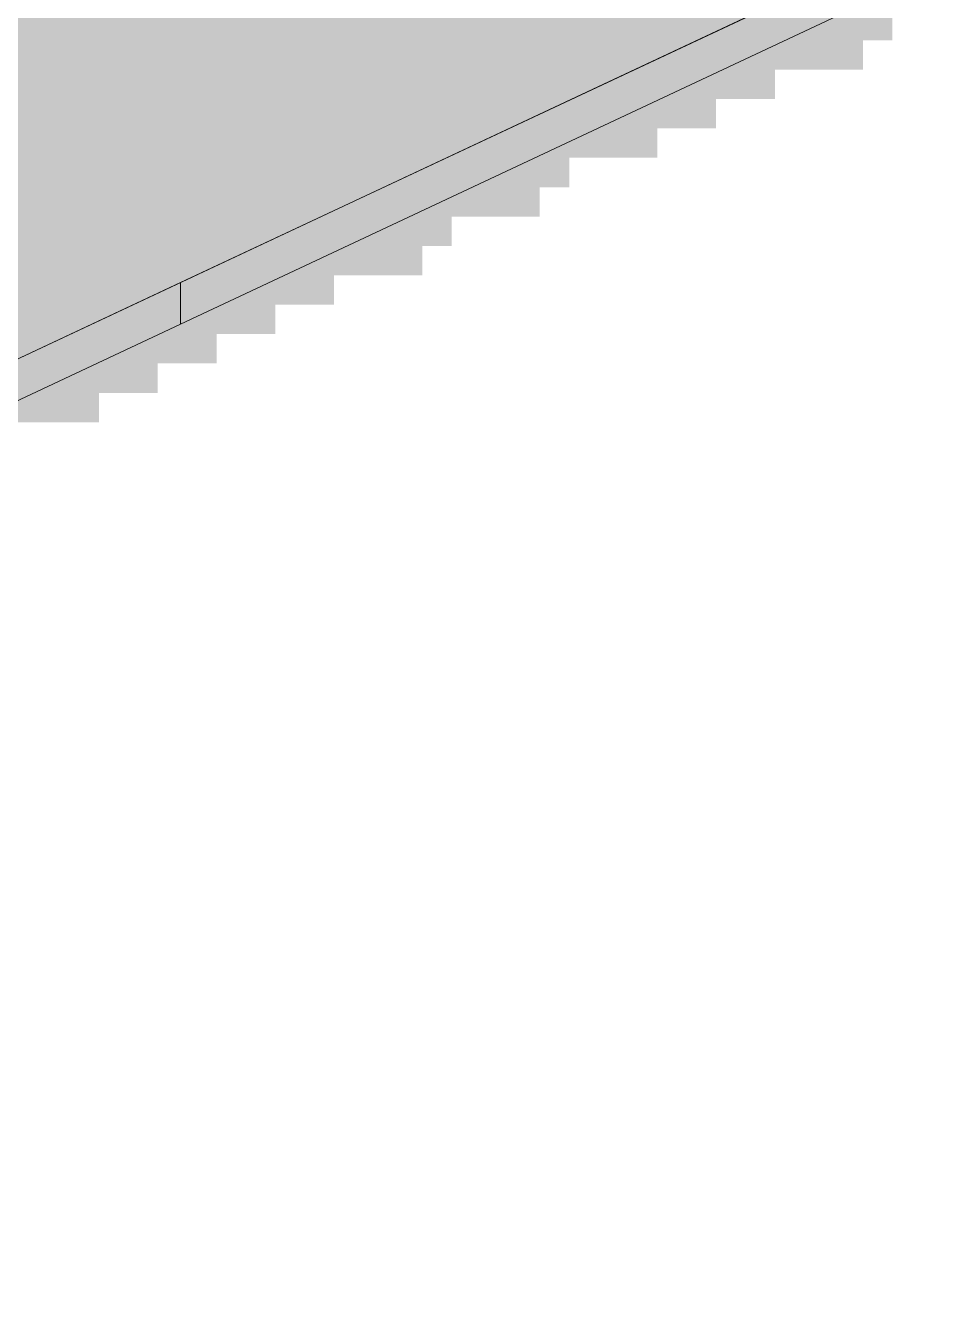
# Model space of a CAD drawing. Header units: millimetres. Extents: x 5 to 1315, y 5 to 292.
# Drawn here: x 1219.545 to 1222.525, y 81.069 to 85.265 of the extents above; entities that cross this region are included whole.
import ezdxf

# ---------------------------------------------------------------- set-up
doc = ezdxf.new("R2010")
doc.units = ezdxf.units.MM
doc.layers.add('EXISTING', color=7, linetype='Continuous')
doc.layers.add('IMAGES', color=7, linetype='Continuous')

# ---------------------------------------------------------------- blocks, each defined once
blk = doc.blocks.new('SHEET_03')
at = {"layer": 'EXISTING', "color": 250, "lineweight": 9}
for p, q in [((329.7311, 88.9664), (263.2288, 57.7455)), ((320.0524, 84.4225), (323.4868, 86.0349)), ((323.4868, 85.8984), (320.0524, 84.2861)), ((306.9393, 78.2663), (320.0524, 84.4225)), ((320.0524, 84.2861), (320.0524, 84.4225)), ((320.0524, 84.2861), (306.9393, 78.1299))]:
    blk.add_line(p, q, dxfattribs=at)
at = {"layer": 'IMAGES', "color": 7}
for points in [[(319.4964, 85.2173), (319.5927, 85.2173), (319.4964, 85.3137), (319.5927, 85.3137)], [(319.5927, 85.2173), (319.7855, 85.2173), (319.5927, 85.3137), (319.7855, 85.3137)], [(319.7855, 85.2173), (319.8818, 85.2173), (319.7855, 85.3137), (319.8818, 85.3137)], [(319.8818, 85.2173), (321.6164, 85.2173), (319.8818, 85.3137), (321.6164, 85.3137)], [(321.6164, 85.2173), (321.7127, 85.2173), (321.6164, 85.3137), (321.7127, 85.3137)], [(321.7127, 85.2173), (321.8091, 85.2173), (321.7127, 85.3137), (321.8091, 85.3137)], [(321.8091, 85.2173), (321.9055, 85.2173), (321.8091, 85.3137), (321.9055, 85.3137)], [(321.9055, 85.2173), (322.1945, 85.2173), (321.9055, 85.3137), (322.1945, 85.3137)], [(322.1945, 85.2173), (322.2909, 85.2173), (322.1945, 85.3137), (322.2909, 85.3137)], [(322.2909, 85.2173), (322.3873, 85.2173), (322.2909, 85.3137), (322.3873, 85.3137)], [(319.4964, 85.1208), (319.5927, 85.1208), (319.4964, 85.2173), (319.5927, 85.2173)], [(319.5927, 85.1208), (321.3273, 85.1208), (319.5927, 85.2173), (321.3273, 85.2173)], [(321.3273, 85.1208), (321.52, 85.1208), (321.3273, 85.2173), (321.52, 85.2173)], [(321.52, 85.1208), (321.6164, 85.1208), (321.52, 85.2173), (321.6164, 85.2173)], [(321.6164, 85.1208), (321.7127, 85.1208), (321.6164, 85.2173), (321.7127, 85.2173)], [(321.7127, 85.1208), (321.8091, 85.1208), (321.7127, 85.2173), (321.8091, 85.2173)], [(321.8091, 85.1208), (321.9055, 85.1208), (321.8091, 85.2173), (321.9055, 85.2173)], [(321.9055, 85.1208), (322.0982, 85.1208), (321.9055, 85.2173), (322.0982, 85.2173)], [(322.0982, 85.1208), (322.1945, 85.1208), (322.0982, 85.2173), (322.1945, 85.2173)], [(322.1945, 85.1208), (322.2909, 85.1208), (322.1945, 85.2173), (322.2909, 85.2173)], [(319.4964, 85.0244), (321.1345, 85.0244), (319.4964, 85.1208), (321.1345, 85.1208)], [(321.1345, 85.0244), (321.3273, 85.0244), (321.1345, 85.1208), (321.3273, 85.1208)], [(321.3273, 85.0244), (321.4236, 85.0244), (321.3273, 85.1208), (321.4236, 85.1208)], [(321.4236, 85.0244), (321.6164, 85.0244), (321.4236, 85.1208), (321.6164, 85.1208)], [(321.6164, 85.0244), (321.7127, 85.0244), (321.6164, 85.1208), (321.7127, 85.1208)], [(321.7127, 85.0244), (321.8091, 85.0244), (321.7127, 85.1208), (321.8091, 85.1208)], [(321.8091, 85.0244), (321.9055, 85.0244), (321.8091, 85.1208), (321.9055, 85.1208)], [(321.9055, 85.0244), (322.0018, 85.0244), (321.9055, 85.1208), (322.0018, 85.1208)], [(319.2073, 84.928), (320.9418, 84.928), (319.2073, 85.0244), (320.9418, 85.0244)], [(320.9418, 84.928), (321.1345, 84.928), (320.9418, 85.0244), (321.1345, 85.0244)], [(321.1345, 84.928), (321.2309, 84.928), (321.1345, 85.0244), (321.2309, 85.0244)], [(321.2309, 84.928), (321.4236, 84.928), (321.2309, 85.0244), (321.4236, 85.0244)], [(321.4236, 84.928), (321.52, 84.928), (321.4236, 85.0244), (321.52, 85.0244)], [(321.52, 84.928), (321.6164, 84.928), (321.52, 85.0244), (321.6164, 85.0244)], [(321.6164, 84.928), (321.7127, 84.928), (321.6164, 85.0244), (321.7127, 85.0244)], [(321.7127, 84.928), (321.8091, 84.928), (321.7127, 85.0244), (321.8091, 85.0244)], [(319.0145, 84.8316), (320.7491, 84.8316), (319.0145, 84.928), (320.7491, 84.928)], [(320.7491, 84.8316), (320.8455, 84.8316), (320.7491, 84.928), (320.8455, 84.928)], [(320.8455, 84.8316), (320.9418, 84.8316), (320.8455, 84.928), (320.9418, 84.928)], [(320.9418, 84.8316), (321.0382, 84.8316), (320.9418, 84.928), (321.0382, 84.928)], [(321.0382, 84.8316), (321.1345, 84.8316), (321.0382, 84.928), (321.1345, 84.928)], [(321.1345, 84.7352), (321.2309, 84.7352), (321.1345, 84.928), (321.2309, 84.928)], [(321.2309, 84.8316), (321.3273, 84.8316), (321.2309, 84.928), (321.3273, 84.928)], [(321.3273, 84.8316), (321.4236, 84.8316), (321.3273, 84.928), (321.4236, 84.928)], [(321.4236, 84.8316), (321.52, 84.8316), (321.4236, 84.928), (321.52, 84.928)], [(321.52, 84.8316), (321.6164, 84.8316), (321.52, 84.928), (321.6164, 84.928)], [(318.8218, 84.7352), (320.5564, 84.7352), (318.8218, 84.8316), (320.5564, 84.8316)], [(320.5564, 84.7352), (320.6527, 84.7352), (320.5564, 84.8316), (320.6527, 84.8316)], [(320.6527, 84.7352), (320.7491, 84.7352), (320.6527, 84.8316), (320.7491, 84.8316)], [(320.7491, 84.7352), (320.8455, 84.7352), (320.7491, 84.8316), (320.8455, 84.8316)], [(320.8455, 84.7352), (321.1345, 84.7352), (320.8455, 84.8316), (321.1345, 84.8316)], [(321.2309, 84.7352), (321.3273, 84.7352), (321.2309, 84.8316), (321.3273, 84.8316)], [(318.6291, 84.6388), (320.2673, 84.6388), (318.6291, 84.7352), (320.2673, 84.7352)], [(320.2673, 84.6388), (320.46, 84.6388), (320.2673, 84.7352), (320.46, 84.7352)], [(320.46, 84.6388), (320.6527, 84.6388), (320.46, 84.7352), (320.6527, 84.7352)], [(320.6527, 84.6388), (321.0382, 84.6388), (320.6527, 84.7352), (321.0382, 84.7352)], [(321.0382, 84.6388), (321.1345, 84.6388), (321.0382, 84.7352), (321.1345, 84.7352)], [(321.1345, 84.6388), (321.2309, 84.6388), (321.1345, 84.7352), (321.2309, 84.7352)], [(318.4364, 84.5424), (320.1709, 84.5424), (318.4364, 84.6388), (320.1709, 84.6388)], [(320.1709, 84.5424), (320.2673, 84.5424), (320.1709, 84.6388), (320.2673, 84.6388)], [(320.2673, 84.5424), (320.3636, 84.5424), (320.2673, 84.6388), (320.3636, 84.6388)], [(320.3636, 84.5424), (320.46, 84.5424), (320.3636, 84.6388), (320.46, 84.6388)], [(320.46, 84.5424), (320.5564, 84.5424), (320.46, 84.6388), (320.5564, 84.6388)], [(320.5564, 84.5424), (320.7491, 84.5424), (320.5564, 84.6388), (320.7491, 84.6388)], [(320.7491, 84.5424), (320.9418, 84.5424), (320.7491, 84.6388), (320.9418, 84.6388)], [(318.1473, 84.446), (319.8818, 84.446), (318.1473, 84.5424), (319.8818, 84.5424)], [(319.8818, 84.446), (320.0745, 84.446), (319.8818, 84.5424), (320.0745, 84.5424)], [(320.0745, 84.446), (320.1709, 84.446), (320.0745, 84.5424), (320.1709, 84.5424)], [(320.1709, 84.446), (320.2673, 84.446), (320.1709, 84.5424), (320.2673, 84.5424)], [(320.2673, 84.446), (320.46, 84.446), (320.2673, 84.5424), (320.46, 84.5424)], [(320.46, 84.446), (320.5564, 84.446), (320.46, 84.5424), (320.5564, 84.5424)], [(320.5564, 84.446), (320.6527, 84.446), (320.5564, 84.5424), (320.6527, 84.5424)], [(320.6527, 84.446), (320.7491, 84.446), (320.6527, 84.5424), (320.7491, 84.5424)], [(320.7491, 84.446), (320.8455, 84.446), (320.7491, 84.5424), (320.8455, 84.5424)], [(317.7618, 84.3496), (319.6891, 84.3496), (317.7618, 84.446), (319.6891, 84.446)], [(319.6891, 84.3496), (319.8818, 84.3496), (319.6891, 84.446), (319.8818, 84.446)], [(319.8818, 84.3496), (319.9782, 84.3496), (319.8818, 84.446), (319.9782, 84.446)], [(319.9782, 84.3496), (320.0745, 84.3496), (319.9782, 84.446), (320.0745, 84.446)], [(320.0745, 84.2532), (320.2673, 84.2532), (320.0745, 84.446), (320.2673, 84.446)], [(320.2673, 84.3496), (320.46, 84.3496), (320.2673, 84.446), (320.46, 84.446)], [(320.46, 84.3496), (320.5564, 84.3496), (320.46, 84.446), (320.5564, 84.446)], [(319.4964, 84.2532), (319.6891, 84.2532), (319.4964, 84.3496), (319.6891, 84.3496)], [(319.6891, 84.1568), (319.7855, 84.1568), (319.6891, 84.3496), (319.7855, 84.3496)], [(319.7855, 84.2532), (320.0745, 84.2532), (319.7855, 84.3496), (320.0745, 84.3496)], [(320.2673, 84.2532), (320.3636, 84.2532), (320.2673, 84.3496), (320.3636, 84.3496)], [(319.4964, 84.1568), (319.5927, 84.1568), (319.4964, 84.2532), (319.5927, 84.2532)], [(319.5927, 84.1568), (319.6891, 84.1568), (319.5927, 84.2532), (319.6891, 84.2532)], [(319.7855, 84.1568), (319.8818, 84.1568), (319.7855, 84.2532), (319.8818, 84.2532)], [(319.8818, 84.1568), (319.9782, 84.1568), (319.8818, 84.2532), (319.9782, 84.2532)], [(319.9782, 84.1568), (320.0745, 84.1568), (319.9782, 84.2532), (320.0745, 84.2532)], [(320.0745, 84.1568), (320.1709, 84.1568), (320.0745, 84.2532), (320.1709, 84.2532)], [(319.4964, 83.964), (319.5927, 83.964), (319.4964, 84.1568), (319.5927, 84.1568)], [(319.5927, 84.0604), (319.7855, 84.0604), (319.5927, 84.1568), (319.7855, 84.1568)], [(319.7855, 84.0604), (319.8818, 84.0604), (319.7855, 84.1568), (319.8818, 84.1568)], [(319.8818, 84.0604), (319.9782, 84.0604), (319.8818, 84.1568), (319.9782, 84.1568)], [(319.5927, 83.964), (319.6891, 83.964), (319.5927, 84.0604), (319.6891, 84.0604)], [(319.6891, 83.964), (319.7855, 83.964), (319.6891, 84.0604), (319.7855, 84.0604)]]:
    blk.add_solid(points, dxfattribs=at)

msp = doc.modelspace()

# ---------------------------------------------------------------- block references
msp.add_blockref('SHEET_03', (900, 0))

doc.saveas('drawing.dxf')
